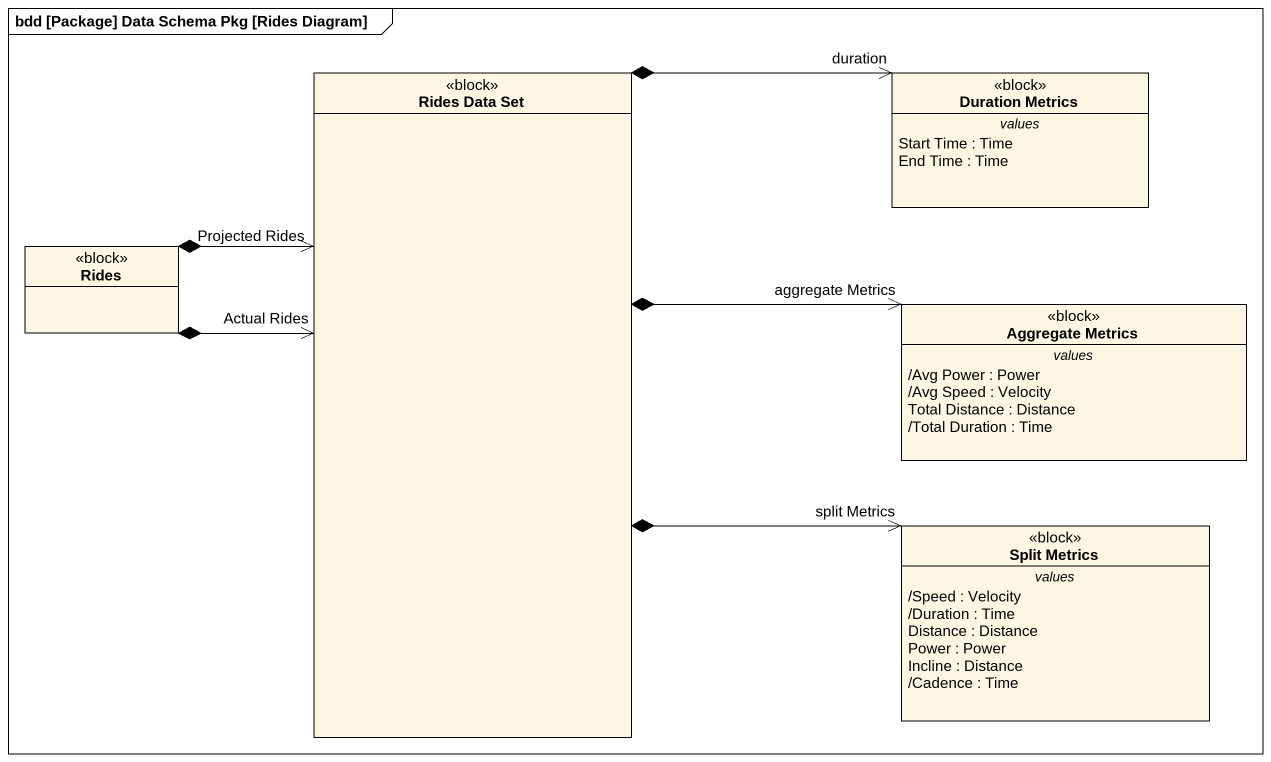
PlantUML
@startuml
mainframe bdd [Package] Data Schema Pkg [Rides Diagram]
hide circle
hide empty members
class "Rides Data Set" as Rides_Data_Set <<block>>
class "Duration Metrics" as Duration_Metrics <<block>> {
  -- values --
  Start Time : Time
  End Time : Time
}
class Rides <<block>>
class "Aggregate Metrics" as Aggregate_Metrics <<block>> {
  -- values --
  /Avg Power : Power
  /Avg Speed : Velocity
  Total Distance : Distance
  /Total Duration : Time
}
class "Split Metrics" as Split_Metrics <<block>> {
  -- values --
  /Speed : Velocity
  /Duration : Time
  Distance : Distance
  Power : Power
  Incline : Distance
  /Cadence : Time
}
Rides_Data_Set *-right-> "duration" Duration_Metrics
Rides_Data_Set *-right-> "aggregate Metrics" Aggregate_Metrics
Rides_Data_Set *-right-> "split Metrics" Split_Metrics
Rides *-right-> "Projected Rides" Rides_Data_Set
Rides *-right-> "Actual Rides" Rides_Data_Set
@enduml
